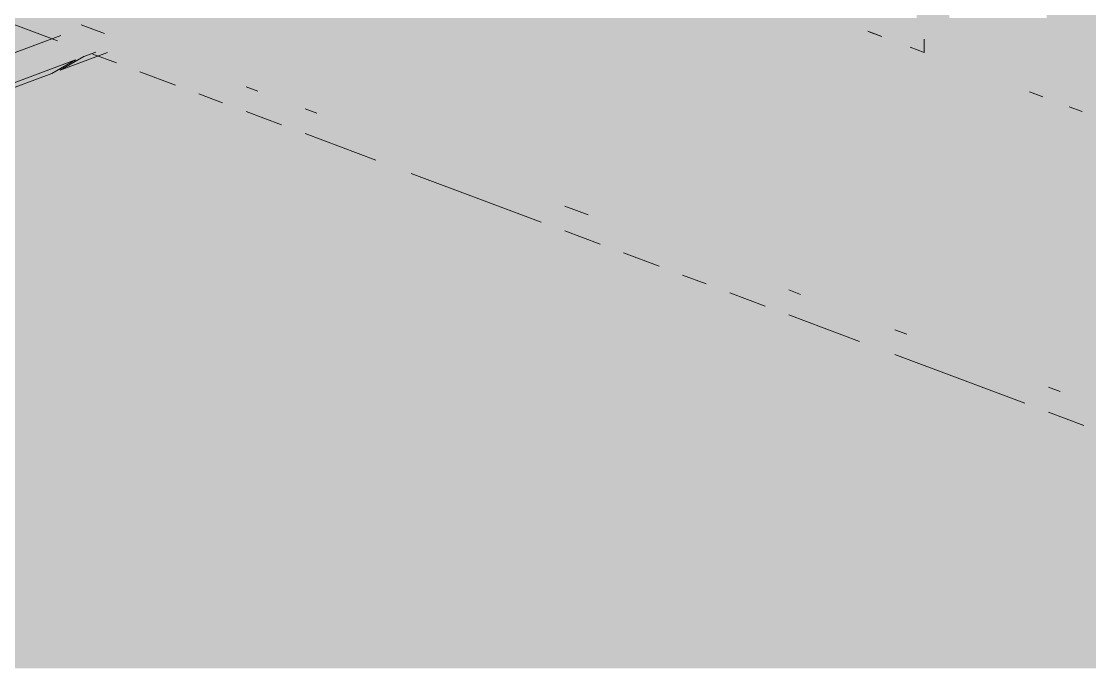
# Paper-space layout '03 3D Building and Roof' of a CAD drawing. Header units: millimetres. Extents: x 5 to 415, y 5 to 292.
# Drawn here: x 127.62 to 133.25, y 69.84 to 73.24 of the extents above; entities that cross this region are included whole.
import ezdxf

# ---------------------------------------------------------------- set-up
doc = ezdxf.new("R2010")
doc.units = ezdxf.units.MM
doc.layers.add('EXISTING', color=7, linetype='Continuous')
doc.layers.add('IMAGES', color=7, linetype='Continuous')

# ---------------------------------------------------------------- blocks, each defined once
blk = doc.blocks.new('SHEET_03')
at = {"layer": 'EXISTING', "color": 250, "lineweight": 9}
for p, q in [((127.8087, 73.1363), (127.2491, 73.3459)), ((127.9331, 73.2208), (128.0574, 73.1742)), ((127.8267, 73.165), (120.1413, 70.286)), ((132.0808, 73.1865), (132.1549, 73.1587)), ((132.1539, 73.1591), (132.091, 73.1826)), ((132.3771, 73.0755), (132.3771, 73.1456)), ((132.3771, 73.1442), (132.3771, 73.0755)), ((132.303, 73.1032), (132.3771, 73.0755)), ((120.3435, 70.2048), (127.9039, 73.037)), ((127.9039, 73.037), (127.7789, 72.9647)), ((127.8233, 72.9814), (128.0733, 73.075)), ((127.8233, 72.9814), (127.9483, 73.0536)), ((127.9483, 73.0536), (128.0108, 73.077)), ((128.1196, 73.0198), (127.9953, 73.0664)), ((128.4305, 72.9034), (128.244, 72.9733)), ((120.3435, 70.1794), (127.7789, 72.9647)), ((128.8036, 72.8947), (128.8657, 72.8714)), ((132.9326, 72.8674), (133.002, 72.8414)), ((128.6792, 72.8102), (128.5549, 72.8568)), ((128.9901, 72.6938), (128.8036, 72.7636)), ((129.1145, 72.7783), (129.1766, 72.755)), ((133.1409, 72.7894), (133.2103, 72.7633)), ((129.4875, 72.5074), (129.1145, 72.6472)), ((130.358, 72.1813), (129.6741, 72.4375)), ((130.4824, 72.2658), (130.6067, 72.2193)), ((130.6689, 72.0649), (130.4824, 72.1347)), ((130.9798, 71.9484), (130.7933, 72.0183)), ((131.2285, 71.8552), (131.1041, 71.9018)), ((131.5394, 71.7388), (131.3529, 71.8086)), ((131.6637, 71.8233), (131.7259, 71.8)), ((132.0368, 71.5524), (131.6637, 71.6922)), ((132.2233, 71.6137), (132.2855, 71.5904)), ((132.9073, 71.2263), (132.2233, 71.4826)), ((133.0317, 71.3109), (133.0938, 71.2876)), ((133.2182, 71.1099), (133.0317, 71.1798))]:
    blk.add_line(p, q, dxfattribs=at)
at = {"layer": 'IMAGES', "color": 7}
for points in [[(133.0236, 73.0857), (133.195, 73.0857), (133.0236, 75.8286), (133.195, 75.8286)], [(133.195, 72.9143), (133.5377, 72.9143), (133.195, 75.8286), (133.5377, 75.8286)], [(132.3381, 72.9143), (132.5095, 72.9143), (132.3381, 74.4571), (132.5095, 74.4571)], [(127.3686, 73.0857), (128.0541, 73.0857), (127.3686, 73.2571), (128.0541, 73.2571)], [(128.0541, 73.0857), (128.2254, 73.0857), (128.0541, 73.2571), (128.2254, 73.2571)], [(128.2254, 73.0857), (128.3968, 73.0857), (128.2254, 73.2571), (128.3968, 73.2571)], [(128.3968, 73.0857), (128.9109, 73.0857), (128.3968, 73.2571), (128.9109, 73.2571)], [(128.9109, 73.0857), (129.0822, 73.0857), (128.9109, 73.2571), (129.0822, 73.2571)], [(129.0822, 73.0857), (129.425, 73.0857), (129.0822, 73.2571), (129.425, 73.2571)], [(129.425, 73.0857), (129.7677, 73.0857), (129.425, 73.2571), (129.7677, 73.2571)], [(129.7677, 73.0857), (130.1104, 73.0857), (129.7677, 73.2571), (130.1104, 73.2571)], [(130.1104, 73.0857), (131.1386, 73.0857), (130.1104, 73.2571), (131.1386, 73.2571)], [(131.1386, 73.0857), (131.4813, 73.0857), (131.1386, 73.2571), (131.4813, 73.2571)], [(131.4813, 73.0857), (131.8241, 73.0857), (131.4813, 73.2571), (131.8241, 73.2571)], [(131.8241, 73.0857), (132.3381, 73.0857), (131.8241, 73.2571), (132.3381, 73.2571)], [(132.5095, 73.0857), (132.6809, 73.0857), (132.5095, 73.2571), (132.6809, 73.2571)], [(132.6809, 73.0857), (132.8522, 73.0857), (132.6809, 73.2571), (132.8522, 73.2571)], [(132.8522, 73.0857), (133.0236, 73.0857), (132.8522, 73.2571), (133.0236, 73.2571)], [(127.3686, 72.9143), (127.7113, 72.9143), (127.3686, 73.0857), (127.7113, 73.0857)], [(127.7113, 72.9143), (127.8827, 72.9143), (127.7113, 73.0857), (127.8827, 73.0857)], [(127.8827, 72.9143), (128.2254, 72.9143), (127.8827, 73.0857), (128.2254, 73.0857)], [(128.2254, 72.9143), (128.5682, 72.9143), (128.2254, 73.0857), (128.5682, 73.0857)], [(128.5682, 72.9143), (128.7395, 72.9143), (128.5682, 73.0857), (128.7395, 73.0857)], [(128.7395, 72.9143), (128.9109, 72.9143), (128.7395, 73.0857), (128.9109, 73.0857)], [(128.9109, 72.9143), (129.0822, 72.9143), (128.9109, 73.0857), (129.0822, 73.0857)], [(129.0822, 72.9143), (129.2536, 72.9143), (129.0822, 73.0857), (129.2536, 73.0857)], [(129.2536, 72.9143), (129.5963, 72.9143), (129.2536, 73.0857), (129.5963, 73.0857)], [(129.5963, 72.9143), (129.7677, 72.9143), (129.5963, 73.0857), (129.7677, 73.0857)], [(129.7677, 72.9143), (129.9391, 72.9143), (129.7677, 73.0857), (129.9391, 73.0857)], [(129.9391, 72.9143), (130.1104, 72.9143), (129.9391, 73.0857), (130.1104, 73.0857)], [(130.1104, 72.7429), (130.2818, 72.7429), (130.1104, 73.0857), (130.2818, 73.0857)], [(130.2818, 72.9143), (131.4813, 72.9143), (130.2818, 73.0857), (131.4813, 73.0857)], [(131.4813, 72.9143), (131.8241, 72.9143), (131.4813, 73.0857), (131.8241, 73.0857)], [(131.8241, 72.9143), (131.9954, 72.9143), (131.8241, 73.0857), (131.9954, 73.0857)], [(131.9954, 72.9143), (132.1668, 72.9143), (131.9954, 73.0857), (132.1668, 73.0857)], [(132.1668, 72.9143), (132.3381, 72.9143), (132.1668, 73.0857), (132.3381, 73.0857)], [(132.5095, 72.9143), (132.6809, 72.9143), (132.5095, 73.0857), (132.6809, 73.0857)], [(132.6809, 72.9143), (132.8522, 72.9143), (132.6809, 73.0857), (132.8522, 73.0857)], [(132.8522, 72.9143), (133.195, 72.9143), (132.8522, 73.0857), (133.195, 73.0857)], [(127.54, 72.7429), (127.8827, 72.7429), (127.54, 72.9143), (127.8827, 72.9143)], [(127.8827, 72.7429), (128.2254, 72.7429), (127.8827, 72.9143), (128.2254, 72.9143)], [(128.2254, 72.7429), (128.5682, 72.7429), (128.2254, 72.9143), (128.5682, 72.9143)], [(128.5682, 72.7429), (128.7395, 72.7429), (128.5682, 72.9143), (128.7395, 72.9143)], [(128.7395, 72.5714), (128.9109, 72.5714), (128.7395, 72.9143), (128.9109, 72.9143)], [(128.9109, 72.7429), (129.0822, 72.7429), (128.9109, 72.9143), (129.0822, 72.9143)], [(129.0822, 72.7429), (129.2536, 72.7429), (129.0822, 72.9143), (129.2536, 72.9143)], [(129.2536, 72.7429), (129.425, 72.7429), (129.2536, 72.9143), (129.425, 72.9143)], [(129.425, 72.7429), (129.7677, 72.7429), (129.425, 72.9143), (129.7677, 72.9143)], [(129.7677, 72.7429), (129.9391, 72.7429), (129.7677, 72.9143), (129.9391, 72.9143)], [(129.9391, 72.7429), (130.1104, 72.7429), (129.9391, 72.9143), (130.1104, 72.9143)], [(130.2818, 72.7429), (131.9954, 72.7429), (130.2818, 72.9143), (131.9954, 72.9143)], [(131.9954, 72.7429), (132.3381, 72.7429), (131.9954, 72.9143), (132.3381, 72.9143)], [(132.3381, 72.7429), (132.5095, 72.7429), (132.3381, 72.9143), (132.5095, 72.9143)], [(132.5095, 72.7429), (132.6809, 72.7429), (132.5095, 72.9143), (132.6809, 72.9143)], [(132.6809, 72.7429), (133.0236, 72.7429), (132.6809, 72.9143), (133.0236, 72.9143)], [(133.0236, 72.7429), (133.3663, 72.7429), (133.0236, 72.9143), (133.3663, 72.9143)], [(127.54, 72.5714), (127.7113, 72.5714), (127.54, 72.7429), (127.7113, 72.7429)], [(127.7113, 72.5714), (127.8827, 72.5714), (127.7113, 72.7429), (127.8827, 72.7429)], [(127.8827, 72.5714), (128.0541, 72.5714), (127.8827, 72.7429), (128.0541, 72.7429)], [(128.0541, 72.5714), (128.2254, 72.5714), (128.0541, 72.7429), (128.2254, 72.7429)], [(128.2254, 72.5714), (128.3968, 72.5714), (128.2254, 72.7429), (128.3968, 72.7429)], [(128.3968, 72.5714), (128.5682, 72.5714), (128.3968, 72.7429), (128.5682, 72.7429)], [(128.5682, 72.5714), (128.7395, 72.5714), (128.5682, 72.7429), (128.7395, 72.7429)], [(128.9109, 72.5714), (129.0822, 72.5714), (128.9109, 72.7429), (129.0822, 72.7429)], [(129.0822, 72.5714), (129.2536, 72.5714), (129.0822, 72.7429), (129.2536, 72.7429)], [(129.2536, 72.5714), (129.425, 72.5714), (129.2536, 72.7429), (129.425, 72.7429)], [(129.425, 72.5714), (129.5963, 72.5714), (129.425, 72.7429), (129.5963, 72.7429)], [(129.5963, 72.5714), (129.7677, 72.5714), (129.5963, 72.7429), (129.7677, 72.7429)], [(129.7677, 72.5714), (129.9391, 72.5714), (129.7677, 72.7429), (129.9391, 72.7429)], [(129.9391, 72.4), (130.1104, 72.4), (129.9391, 72.7429), (130.1104, 72.7429)], [(130.1104, 72.5714), (130.4532, 72.5714), (130.1104, 72.7429), (130.4532, 72.7429)], [(130.4532, 72.5714), (130.6245, 72.5714), (130.4532, 72.7429), (130.6245, 72.7429)], [(130.6245, 72.5714), (130.7959, 72.5714), (130.6245, 72.7429), (130.7959, 72.7429)], [(130.7959, 72.5714), (132.5095, 72.5714), (130.7959, 72.7429), (132.5095, 72.7429)], [(132.5095, 72.5714), (132.6809, 72.5714), (132.5095, 72.7429), (132.6809, 72.7429)], [(132.6809, 72.5714), (132.8522, 72.5714), (132.6809, 72.7429), (132.8522, 72.7429)], [(132.8522, 72.5714), (133.0236, 72.5714), (132.8522, 72.7429), (133.0236, 72.7429)], [(133.0236, 72.5714), (133.195, 72.5714), (133.0236, 72.7429), (133.195, 72.7429)], [(133.195, 72.5714), (133.3663, 72.5714), (133.195, 72.7429), (133.3663, 72.7429)], [(127.54, 72.4), (127.7113, 72.4), (127.54, 72.5714), (127.7113, 72.5714)], [(127.7113, 72.4), (128.5682, 72.4), (127.7113, 72.5714), (128.5682, 72.5714)], [(128.5682, 72.4), (128.7395, 72.4), (128.5682, 72.5714), (128.7395, 72.5714)], [(128.7395, 72.4), (128.9109, 72.4), (128.7395, 72.5714), (128.9109, 72.5714)], [(128.9109, 72.4), (129.0822, 72.4), (128.9109, 72.5714), (129.0822, 72.5714)], [(129.0822, 72.4), (129.2536, 72.4), (129.0822, 72.5714), (129.2536, 72.5714)], [(129.2536, 72.4), (129.5963, 72.4), (129.2536, 72.5714), (129.5963, 72.5714)], [(129.5963, 72.4), (129.7677, 72.4), (129.5963, 72.5714), (129.7677, 72.5714)], [(129.7677, 72.4), (129.9391, 72.4), (129.7677, 72.5714), (129.9391, 72.5714)], [(130.1104, 72.4), (130.2818, 72.4), (130.1104, 72.5714), (130.2818, 72.5714)], [(130.2818, 72.4), (130.4532, 72.4), (130.2818, 72.5714), (130.4532, 72.5714)], [(130.4532, 72.4), (130.6245, 72.4), (130.4532, 72.5714), (130.6245, 72.5714)], [(130.6245, 72.4), (130.9672, 72.4), (130.6245, 72.5714), (130.9672, 72.5714)], [(130.9672, 72.4), (131.1386, 72.4), (130.9672, 72.5714), (131.1386, 72.5714)], [(131.1386, 72.4), (131.4813, 72.4), (131.1386, 72.5714), (131.4813, 72.5714)], [(131.4813, 72.4), (131.8241, 72.4), (131.4813, 72.5714), (131.8241, 72.5714)], [(131.8241, 72.4), (132.8522, 72.4), (131.8241, 72.5714), (132.8522, 72.5714)], [(132.8522, 72.4), (133.0236, 72.4), (132.8522, 72.5714), (133.0236, 72.5714)], [(133.0236, 71.7143), (133.195, 71.7143), (133.0236, 72.5714), (133.195, 72.5714)], [(133.195, 72.4), (133.7091, 72.4), (133.195, 72.5714), (133.7091, 72.5714)], [(127.1973, 72.2286), (129.0822, 72.2286), (127.1973, 72.4), (129.0822, 72.4)], [(129.0822, 72.2286), (129.425, 72.2286), (129.0822, 72.4), (129.425, 72.4)], [(129.425, 72.2286), (129.5963, 72.2286), (129.425, 72.4), (129.5963, 72.4)], [(129.5963, 72.2286), (129.7677, 72.2286), (129.5963, 72.4), (129.7677, 72.4)], [(129.7677, 72.2286), (130.2818, 72.2286), (129.7677, 72.4), (130.2818, 72.4)], [(130.2818, 72.2286), (130.4532, 72.2286), (130.2818, 72.4), (130.4532, 72.4)], [(130.4532, 72.2286), (130.6245, 72.2286), (130.4532, 72.4), (130.6245, 72.4)], [(130.6245, 72.2286), (130.7959, 72.2286), (130.6245, 72.4), (130.7959, 72.4)], [(130.7959, 72.2286), (130.9672, 72.2286), (130.7959, 72.4), (130.9672, 72.4)], [(130.9672, 72.2286), (131.31, 72.2286), (130.9672, 72.4), (131.31, 72.4)], [(131.31, 72.0571), (131.4813, 72.0571), (131.31, 72.4), (131.4813, 72.4)], [(131.4813, 72.2286), (131.6527, 72.2286), (131.4813, 72.4), (131.6527, 72.4)], [(131.6527, 72.2286), (131.8241, 72.2286), (131.6527, 72.4), (131.8241, 72.4)], [(131.8241, 72.2286), (131.9954, 72.2286), (131.8241, 72.4), (131.9954, 72.4)], [(131.9954, 72.2286), (133.0236, 72.2286), (131.9954, 72.4), (133.0236, 72.4)], [(133.195, 71.5429), (133.5377, 71.5429), (133.195, 72.4), (133.5377, 72.4)], [(126.6832, 72.0571), (129.425, 72.0571), (126.6832, 72.2286), (129.425, 72.2286)], [(129.425, 72.0571), (129.7677, 72.0571), (129.425, 72.2286), (129.7677, 72.2286)], [(129.7677, 72.0571), (129.9391, 72.0571), (129.7677, 72.2286), (129.9391, 72.2286)], [(129.9391, 72.0571), (130.2818, 72.0571), (129.9391, 72.2286), (130.2818, 72.2286)], [(130.2818, 72.0571), (130.6245, 72.0571), (130.2818, 72.2286), (130.6245, 72.2286)], [(130.6245, 72.0571), (130.7959, 72.0571), (130.6245, 72.2286), (130.7959, 72.2286)], [(130.7959, 72.0571), (130.9672, 72.0571), (130.7959, 72.2286), (130.9672, 72.2286)], [(130.9672, 72.0571), (131.1386, 72.0571), (130.9672, 72.2286), (131.1386, 72.2286)], [(131.1386, 72.0571), (131.31, 72.0571), (131.1386, 72.2286), (131.31, 72.2286)], [(131.4813, 72.0571), (131.8241, 72.0571), (131.4813, 72.2286), (131.8241, 72.2286)], [(131.8241, 72.0571), (131.9954, 72.0571), (131.8241, 72.2286), (131.9954, 72.2286)], [(131.9954, 72.0571), (132.1668, 72.0571), (131.9954, 72.2286), (132.1668, 72.2286)], [(132.1668, 72.0571), (133.0236, 72.0571), (132.1668, 72.2286), (133.0236, 72.2286)], [(126.3404, 71.8857), (129.9391, 71.8857), (126.3404, 72.0571), (129.9391, 72.0571)], [(129.9391, 71.8857), (130.1104, 71.8857), (129.9391, 72.0571), (130.1104, 72.0571)], [(130.1104, 71.8857), (130.2818, 71.8857), (130.1104, 72.0571), (130.2818, 72.0571)], [(130.2818, 71.8857), (130.4532, 71.8857), (130.2818, 72.0571), (130.4532, 72.0571)], [(130.4532, 71.8857), (130.7959, 71.8857), (130.4532, 72.0571), (130.7959, 72.0571)], [(130.7959, 71.8857), (130.9672, 71.8857), (130.7959, 72.0571), (130.9672, 72.0571)], [(130.9672, 71.8857), (131.1386, 71.8857), (130.9672, 72.0571), (131.1386, 72.0571)], [(131.1386, 71.8857), (131.31, 71.8857), (131.1386, 72.0571), (131.31, 72.0571)], [(131.31, 71.8857), (131.6527, 71.8857), (131.31, 72.0571), (131.6527, 72.0571)], [(131.6527, 71.8857), (131.9954, 71.8857), (131.6527, 72.0571), (131.9954, 72.0571)], [(131.9954, 71.8857), (132.3381, 71.8857), (131.9954, 72.0571), (132.3381, 72.0571)], [(132.3381, 71.8857), (132.5095, 71.8857), (132.3381, 72.0571), (132.5095, 72.0571)], [(132.5095, 71.8857), (132.6809, 71.8857), (132.5095, 72.0571), (132.6809, 72.0571)], [(132.6809, 71.8857), (133.0236, 71.8857), (132.6809, 72.0571), (133.0236, 72.0571)], [(125.8263, 71.7143), (130.4532, 71.7143), (125.8263, 71.8857), (130.4532, 71.8857)], [(130.4532, 71.7143), (130.6245, 71.7143), (130.4532, 71.8857), (130.6245, 71.8857)], [(130.6245, 71.7143), (130.7959, 71.7143), (130.6245, 71.8857), (130.7959, 71.8857)], [(130.7959, 71.7143), (130.9672, 71.7143), (130.7959, 71.8857), (130.9672, 71.8857)], [(130.9672, 71.7143), (131.1386, 71.7143), (130.9672, 71.8857), (131.1386, 71.8857)], [(131.1386, 71.7143), (131.31, 71.7143), (131.1386, 71.8857), (131.31, 71.8857)], [(131.31, 71.7143), (131.4813, 71.7143), (131.31, 71.8857), (131.4813, 71.8857)], [(131.4813, 71.7143), (131.6527, 71.7143), (131.4813, 71.8857), (131.6527, 71.8857)], [(131.6527, 71.7143), (131.8241, 71.7143), (131.6527, 71.8857), (131.8241, 71.8857)], [(131.8241, 71.7143), (131.9954, 71.7143), (131.8241, 71.8857), (131.9954, 71.8857)], [(131.9954, 71.7143), (132.5095, 71.7143), (131.9954, 71.8857), (132.5095, 71.8857)], [(132.5095, 71.7143), (132.6809, 71.7143), (132.5095, 71.8857), (132.6809, 71.8857)], [(132.6809, 71.7143), (133.0236, 71.7143), (132.6809, 71.8857), (133.0236, 71.8857)], [(125.3123, 71.5429), (130.7959, 71.5429), (125.3123, 71.7143), (130.7959, 71.7143)], [(130.7959, 71.5429), (131.1386, 71.5429), (130.7959, 71.7143), (131.1386, 71.7143)], [(131.1386, 71.5429), (131.31, 71.5429), (131.1386, 71.7143), (131.31, 71.7143)], [(131.31, 71.5429), (131.4813, 71.5429), (131.31, 71.7143), (131.4813, 71.7143)], [(131.4813, 71.5429), (131.6527, 71.5429), (131.4813, 71.7143), (131.6527, 71.7143)], [(131.6527, 71.5429), (131.9954, 71.5429), (131.6527, 71.7143), (131.9954, 71.7143)], [(131.9954, 71.5429), (132.1668, 71.5429), (131.9954, 71.7143), (132.1668, 71.7143)], [(132.1668, 71.5429), (132.3381, 71.5429), (132.1668, 71.7143), (132.3381, 71.7143)], [(132.3381, 71.5429), (132.5095, 71.5429), (132.3381, 71.7143), (132.5095, 71.7143)], [(132.5095, 71.5429), (132.6809, 71.5429), (132.5095, 71.7143), (132.6809, 71.7143)], [(132.6809, 71.5429), (132.8522, 71.5429), (132.6809, 71.7143), (132.8522, 71.7143)], [(132.8522, 71.5429), (133.0236, 71.5429), (132.8522, 71.7143), (133.0236, 71.7143)], [(133.0236, 71.5429), (133.195, 71.5429), (133.0236, 71.7143), (133.195, 71.7143)], [(124.7982, 71.3714), (131.31, 71.3714), (124.7982, 71.5429), (131.31, 71.5429)], [(131.31, 71.3714), (131.6527, 71.3714), (131.31, 71.5429), (131.6527, 71.5429)], [(131.6527, 71.3714), (131.8241, 71.3714), (131.6527, 71.5429), (131.8241, 71.5429)], [(131.8241, 71.3714), (131.9954, 71.3714), (131.8241, 71.5429), (131.9954, 71.5429)], [(131.9954, 71.3714), (132.5095, 71.3714), (131.9954, 71.5429), (132.5095, 71.5429)], [(132.5095, 71.3714), (132.8522, 71.3714), (132.5095, 71.5429), (132.8522, 71.5429)], [(132.8522, 71.3714), (133.0236, 71.3714), (132.8522, 71.5429), (133.0236, 71.5429)], [(133.0236, 71.3714), (133.195, 71.3714), (133.0236, 71.5429), (133.195, 71.5429)], [(133.195, 71.3714), (133.3663, 71.3714), (133.195, 71.5429), (133.3663, 71.5429)], [(124.2841, 71.2), (131.8241, 71.2), (124.2841, 71.3714), (131.8241, 71.3714)], [(131.8241, 71.2), (131.9954, 71.2), (131.8241, 71.3714), (131.9954, 71.3714)], [(131.9954, 71.2), (132.1668, 71.2), (131.9954, 71.3714), (132.1668, 71.3714)], [(132.1668, 71.2), (132.3381, 71.2), (132.1668, 71.3714), (132.3381, 71.3714)], [(132.3381, 71.2), (132.5095, 71.2), (132.3381, 71.3714), (132.5095, 71.3714)], [(132.5095, 71.2), (132.6809, 71.2), (132.5095, 71.3714), (132.6809, 71.3714)], [(132.6809, 71.2), (133.195, 71.2), (132.6809, 71.3714), (133.195, 71.3714)], [(133.195, 71.2), (133.3663, 71.2), (133.195, 71.3714), (133.3663, 71.3714)], [(124.1127, 71.0286), (132.1668, 71.0286), (124.1127, 71.2), (132.1668, 71.2)], [(132.1668, 71.0286), (132.5095, 71.0286), (132.1668, 71.2), (132.5095, 71.2)], [(132.5095, 71.0286), (132.6809, 71.0286), (132.5095, 71.2), (132.6809, 71.2)], [(132.6809, 71.0286), (132.8522, 71.0286), (132.6809, 71.2), (132.8522, 71.2)], [(132.8522, 71.0286), (133.195, 71.0286), (132.8522, 71.2), (133.195, 71.2)], [(133.195, 71.0286), (133.3663, 71.0286), (133.195, 71.2), (133.3663, 71.2)], [(123.4273, 70.8571), (132.6809, 70.8571), (123.4273, 71.0286), (132.6809, 71.0286)], [(132.6809, 70.8571), (132.8522, 70.8571), (132.6809, 71.0286), (132.8522, 71.0286)], [(132.8522, 70.8571), (133.0236, 70.8571), (132.8522, 71.0286), (133.0236, 71.0286)], [(133.0236, 70.8571), (133.195, 70.8571), (133.0236, 71.0286), (133.195, 71.0286)], [(133.195, 70.8571), (133.3663, 70.8571), (133.195, 71.0286), (133.3663, 71.0286)], [(123.0845, 70.6857), (133.0236, 70.6857), (123.0845, 70.8571), (133.0236, 70.8571)], [(133.0236, 70.6857), (133.3663, 70.6857), (133.0236, 70.8571), (133.3663, 70.8571)], [(122.5704, 70.5143), (133.5377, 70.5143), (122.5704, 70.6857), (133.5377, 70.6857)], [(122.0564, 70.3429), (134.0518, 70.3429), (122.0564, 70.5143), (134.0518, 70.5143)], [(121.7136, 70.1714), (134.3945, 70.1714), (121.7136, 70.3429), (134.3945, 70.3429)], [(121.3709, 70), (134.9086, 70), (121.3709, 70.1714), (134.9086, 70.1714)], [(121.7136, 69.8286), (135.4227, 69.8286), (121.7136, 70), (135.4227, 70)]]:
    blk.add_solid(points, dxfattribs=at)

psp = doc.layouts.new('03 3D Building and Roof')

# ---------------------------------------------------------------- block references
psp.add_blockref('SHEET_03', (0, 0))

doc.saveas('drawing.dxf')
